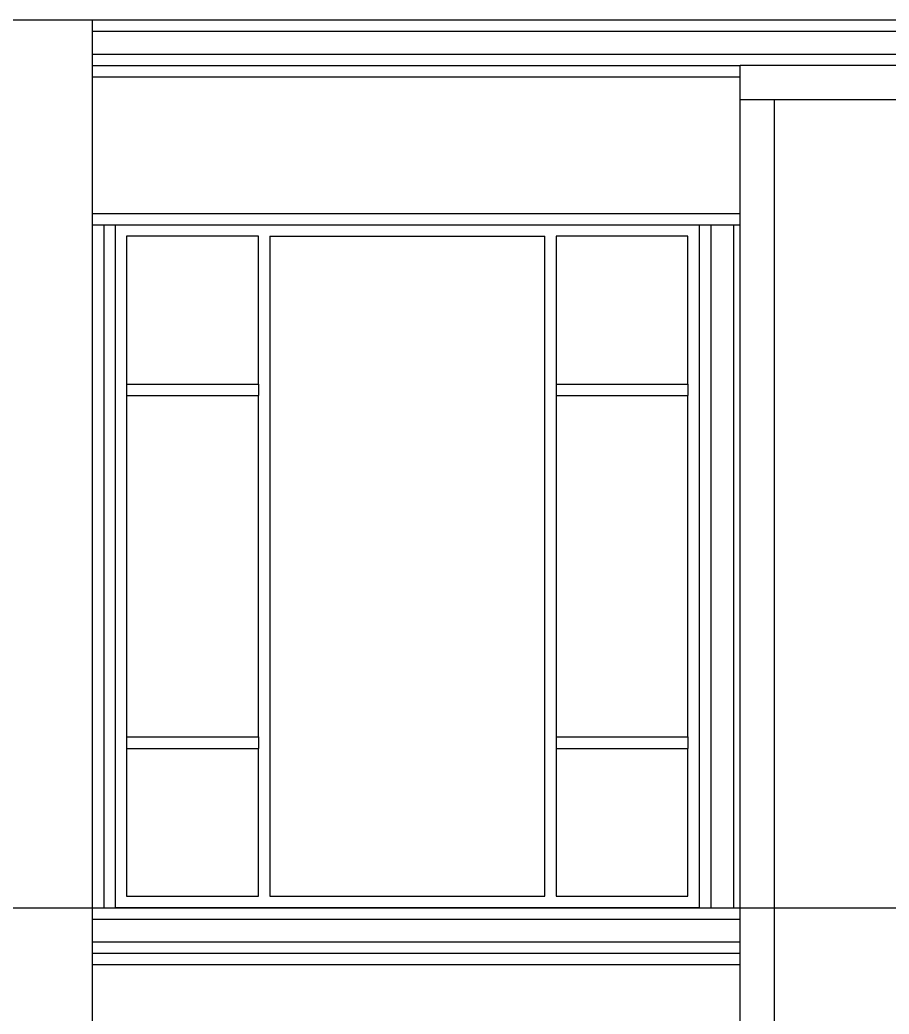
# Model space of a CAD drawing. Extents: x -24961 to 905641, y -154323 to 635957.
# Drawn here: x 428135 to 431954, y -144075 to -139708 of the extents above; entities that cross this region are included whole.
import ezdxf

# ---------------------------------------------------------------- set-up
doc = ezdxf.new("R2010")
doc.units = 0
doc.header["$LTSCALE"] = 1000
doc.header["$MEASUREMENT"] = 0
doc.layers.add('DOTE', color=1, linetype='Continuous')
doc.layers.add('窗', color=154, linetype='Continuous')

msp = doc.modelspace()

# ---------------------------------------------------------------- linework, layer by layer
for p, q in [((428453.6, -139757.9), (428453.6, -139707.9)), ((428453.6, -139757.9), (437003.6, -139757.9)), ((428453.6, -139857.9), (428453.6, -139757.9)), ((428453.6, -139857.9), (437003.6, -139857.9)), ((428453.6, -139907.9), (428453.6, -139857.9)), ((428453.6, -139907.9), (431300.3, -139907.9)), ((428453.6, -139957.9), (428453.6, -139907.9)), ((431300.3, -139957.9), (431300.3, -139907.9)), ((437053.6, -139907.9), (431300.3, -139907.9)), ((428453.6, -139957.9), (431300.3, -139957.9)), ((428453.6, -140557.9), (428453.6, -139957.9)), ((431300.3, -140057.9), (431300.3, -139957.9)), ((431300.3, -140057.9), (431450.3, -140057.9)), ((431300.3, -140557.9), (431300.3, -140057.9)), ((431450.3, -148107.9), (431450.3, -140057.9)), ((431450.3, -140057.9), (437723.6, -140057.9)), ((428453.6, -140557.9), (431300.3, -140557.9)), ((428453.6, -140607.9), (428453.6, -140557.9)), ((431300.3, -140607.9), (431300.3, -140557.9)), ((428453.6, -140607.9), (428503.6, -140607.9)), ((428453.6, -143607.9), (428453.6, -140607.9)), ((428503.6, -140607.9), (428553.6, -140607.9)), ((428503.6, -140607.9), (428503.6, -143607.9)), ((431170.3, -140607.9), (431270.3, -140607.9)), ((431270.3, -140607.9), (431300.3, -140607.9)), ((431270.3, -140607.9), (431270.3, -143607.9)), ((431300.3, -143607.9), (431300.3, -140607.9)), ((428453.6, -143607.9), (428503.6, -143607.9)), ((428453.6, -143657.9), (428453.6, -143607.9)), ((428503.6, -143607.9), (428553.6, -143607.9)), ((431170.3, -143607.9), (431270.3, -143607.9)), ((431270.3, -143607.9), (431300.3, -143607.9)), ((431300.3, -143657.9), (431300.3, -143607.9)), ((428453.6, -143657.9), (431300.3, -143657.9)), ((428453.6, -143757.9), (428453.6, -143657.9)), ((431300.3, -143757.9), (431300.3, -143657.9)), ((428453.6, -143757.9), (431300.3, -143757.9)), ((428453.6, -143807.9), (428453.6, -143757.9)), ((431300.3, -143807.9), (431300.3, -143757.9)), ((428453.6, -143807.9), (431300.3, -143807.9)), ((428453.6, -143857.9), (428453.6, -143807.9)), ((431300.3, -143857.9), (431300.3, -143807.9)), ((428453.6, -143857.9), (431300.3, -143857.9)), ((428453.6, -144357.9), (428453.6, -143857.9)), ((431300.3, -144357.9), (431300.3, -143857.9))]:
    msp.add_line(p, q)
at = {"layer": 'DOTE'}
for p, q in [((393730.1, -139707.9), (442830.8, -139707.9)), ((393730.1, -143607.9), (442830.8, -143607.9))]:
    msp.add_line(p, q, dxfattribs=at)
at = {"layer": '窗'}
for p, q in [((428553.6, -140607.9), (428553.6, -143607.9)), ((428553.6, -140607.9), (431120.3, -140607.9)), ((431120.3, -140607.9), (431170.3, -140607.9)), ((431120.3, -140607.9), (431120.3, -143607.9)), ((431170.3, -140607.9), (431170.3, -143607.9)), ((429182.8, -140657.9), (428603.6, -140657.9)), ((428603.6, -140657.9), (428603.6, -141307.9)), ((429182.8, -141307.9), (429182.8, -140657.9)), ((429232.8, -140657.9), (429232.8, -143557.9)), ((429232.8, -140657.9), (430441.1, -140657.9)), ((430441.1, -143557.9), (430441.1, -140657.9)), ((431070.3, -140657.9), (430491.1, -140657.9)), ((430491.1, -140657.9), (430491.1, -141307.9)), ((431070.3, -141307.9), (431070.3, -140657.9)), ((428603.6, -141307.9), (428603.6, -141357.9)), ((428603.6, -141307.9), (429182.8, -141307.9)), ((429182.8, -141307.9), (429182.8, -141357.9)), ((430491.1, -141307.9), (431070.3, -141307.9)), ((430491.1, -141307.9), (430491.1, -141357.9)), ((431070.3, -141307.9), (431070.3, -141357.9)), ((428603.6, -141357.9), (429182.8, -141357.9)), ((428603.6, -141357.9), (428603.6, -142857.9)), ((429182.8, -142857.9), (429182.8, -141357.9)), ((430491.1, -141357.9), (431070.3, -141357.9)), ((430491.1, -141357.9), (430491.1, -142857.9)), ((431070.3, -142857.9), (431070.3, -141357.9)), ((428603.6, -142857.9), (428603.6, -142907.9)), ((428603.6, -142857.9), (429182.8, -142857.9)), ((429182.8, -142857.9), (429182.8, -142907.9)), ((430491.1, -142857.9), (431070.3, -142857.9)), ((430491.1, -142857.9), (430491.1, -142907.9)), ((431070.3, -142857.9), (431070.3, -142907.9)), ((428603.6, -142907.9), (429182.8, -142907.9)), ((428603.6, -142907.9), (428603.6, -143557.9)), ((429182.8, -143557.9), (429182.8, -142907.9)), ((430491.1, -142907.9), (431070.3, -142907.9)), ((430491.1, -142907.9), (430491.1, -143557.9)), ((431070.3, -143557.9), (431070.3, -142907.9)), ((428603.6, -143557.9), (429182.8, -143557.9)), ((429232.8, -143557.9), (430441.1, -143557.9)), ((430491.1, -143557.9), (431070.3, -143557.9)), ((431120.3, -143607.9), (428553.6, -143607.9)), ((431120.3, -143607.9), (431170.3, -143607.9))]:
    msp.add_line(p, q, dxfattribs=at)

doc.saveas('drawing.dxf')
